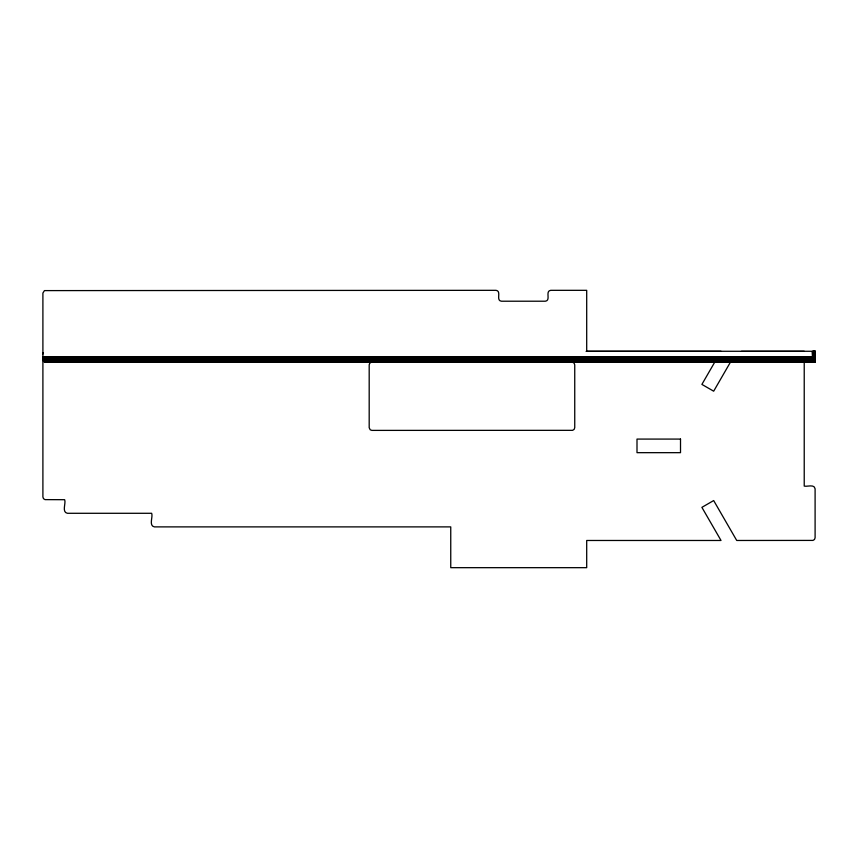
<?xml version="1.0" encoding="UTF-8"?>
<svg xmlns="http://www.w3.org/2000/svg" width="858" height="858" viewBox="0 0 858 858"><rect width="100%" height="100%" fill="white"/><g stroke="black" fill="none" stroke-linecap="round" stroke-linejoin="round"><path stroke-width="1.29" d="M804.225 362.055L804.225 486.1C807.239 486.926 814.403 483.837 815.1 488.813L815.1 537.762L814.51 539.457L812.987 540.411L736.722 540.476L713.674 500.557L701.898 507.357L721.02 540.476L586.7 540.476L586.7 567.674L450.75 567.674L450.75 526.887L154.376 526.887C148.541 525.729 153.153 516.891 151.662 513.288L67.374 513.288C61.54 512.129 66.141 503.292 64.65 499.699L45.013 499.624L43.49 498.67L42.9 496.975L42.9 293.05L44.444 290.605L495.988 290.326C501.93 291.001 495.484 300.536 501.426 301.212L545.313 301.212C551.254 300.536 544.809 291.001 550.75 290.326L586.7 290.326L586.7 351.276L815.1 351.276L815.1 361.422L44.037 361.647L42.9 359.438L807.303 358.976L813.963 359.009L815.036 361.036L807.303 361.293L43.694 361.357L42.9 359.438L807.303 359.652L814.306 359.556L814.51 351.276L814.617 360.081L807.303 360.274L42.964 360.017L50.697 359.652M50.676 356.714L42.9 357.421L807.303 357.486L812.794 357.293L812.376 351.276L812.376 356.714L813.963 359.009L814.081 351.276L814.306 359.556L807.303 358.976L799.495 359.652M807.303 360.821L815.036 361.036L815.036 351.276L814.864 360.575L807.303 360.821L43.383 360.982L50.697 361.293L50.697 358.247L42.9 358.118L50.697 357.486M807.303 360.274L814.864 360.575L814.832 351.276L814.617 360.081L807.303 359.652L807.303 361.937L815.1 361.969L807.303 362.097L815.1 362.108L815.1 351.276M812.794 357.293L812.987 351.276L813.191 357.872L807.303 358.247L50.697 358.247L42.9 358.794L50.697 358.976M813.556 351.276L813.191 357.872L807.303 357.486L807.303 358.976L813.588 358.44L813.556 351.276L813.963 359.009M42.964 353.389L42.9 354L43.168 352.82M715.218 361.325L701.898 384.405L713.674 391.194L730.448 362.151M721.02 351.276L586.078 351.33M807.303 357.486L812.376 356.714L42.9 356.714M371.9 362.151L64.65 362.151M58.505 361.293L43.694 361.357L50.697 362.097L44.037 361.647M50.697 360.274L43.136 360.542L50.697 360.821M807.303 361.658L815.1 361.744L44.809 362.022L42.964 360.038M741.43 351.33L804.225 351.276M572.018 362.151L714.746 362.151M807.303 362.097L815.1 362.108L44.444 361.883L50.697 361.937M302.113 362.151L371.299 362.215L369.777 363.181L369.187 364.875L369.187 427.681L370.206 429.804L371.9 430.394L572.629 430.33L574.141 429.375L574.742 427.681L574.742 364.875L574.141 363.181L572.629 362.215M807.303 361.293L815.1 361.422M807.303 358.247L813.588 358.44M815.036 351.276L815.036 362.151M814.832 351.276L814.832 362.151M50.697 362.097L44.809 362.022L50.697 362.097M680.512 439.082L637.001 439.082L637.001 452.67L680.512 452.67L680.512 439.082"/></g></svg>
